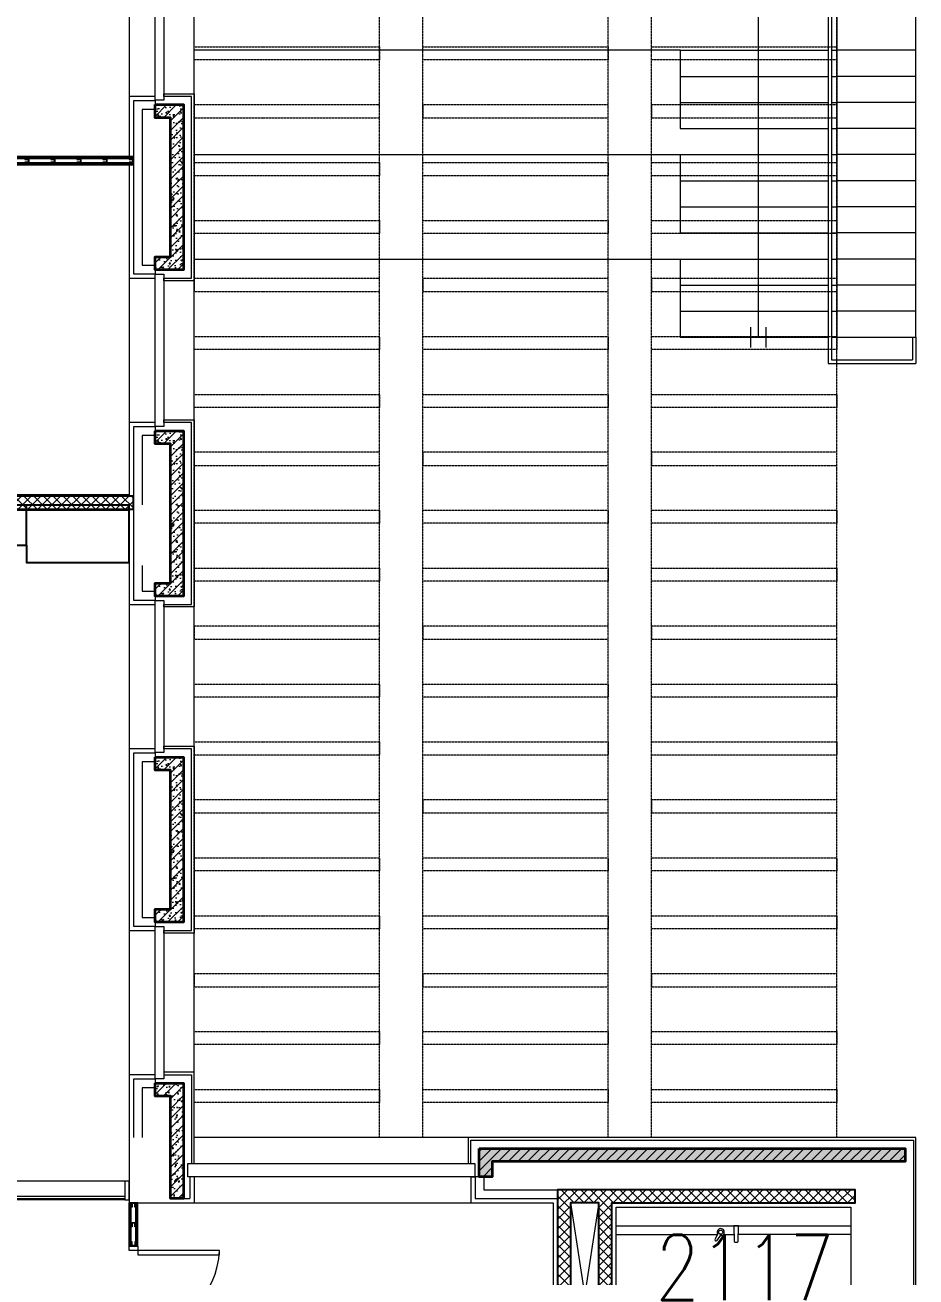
# Model space of a CAD drawing. Header units: inches. Extents: x 342932 to 557958, y 80625 to 242727.
# Drawn here: x 533886 to 544132, y 198524 to 212917 of the extents above; entities that cross this region are included whole.
import ezdxf
from ezdxf.enums import TextEntityAlignment as Align

# ---------------------------------------------------------------- set-up
doc = ezdxf.new("R2010")
doc.units = ezdxf.units.IN
doc.header["$MEASUREMENT"] = 0
doc.linetypes.add('First Floor$0$HIDDEN', pattern=[0.375, 0.25, -0.125])
for name, color, linetype, lineweight in [('0-Cubicles', 8, 'Continuous', 25), ('First Floor$0$A-G2-G-Building-Elements-Hidden', 251, 'First Floor$0$HIDDEN', 15), ('First Floor$0$A-G23-M-Stairs-Concrete', 251, 'Continuous', 15), ('First Floor$0$A-G23-M-Stairs-Railings', 251, 'Continuous', 15), ('First Floor$0$A-G250-G-Walls-Low-Level', 251, 'Continuous', 15), ('First Floor$0$A-G250-G-Walls-Precast-Concrete', 251, 'Continuous', 35), ('First Floor$0$A-G250-M-Walls-Blockwork', 7, 'Continuous', 25), ('First Floor$0$A-G250-M-Walls-Louvred-Hidden', 251, 'Continuous', 9), ('First Floor$0$A-G250-M-Walls-Plasterboard-Partition', 7, 'Continuous', 9), ('First Floor$0$A-G252-H-Internal-Walls', 251, 'Continuous', 9), ('First Floor$0$A-G262-H-Precast-Panel', 251, 'Continuous', 5), ('First Floor$0$A-G312-M-Wall-Cladding-Panel', 7, 'Continuous', 9), ('First Floor$0$A-G312-M-Wall-Finish-Plaster', 7, 'Continuous', 15), ('First Floor$0$A-G321-M-Window', 251, 'Continuous', 9), ('First Floor$0$A-G322-M-Door', 251, 'Continuous', 15), ('First Floor$0$A-G44-G-Fittings-Sanitary', 251, 'Continuous', 15), ('First Floor$0$A-Z036-G-Stair-Symbology', 251, 'Continuous', 15), ('First Floor$0$A-Z036-G-Void-Symbology', 251, 'Continuous', 9), ('First Floor$0$Z-Z001-S-Room-Name-Identification-250', 7, 'Continuous', 15)]:
    doc.layers.add(name, color=color, linetype=linetype, lineweight=lineweight)
doc.styles.add('First Floor$0$Tag-RomanS', font='romans.shx', dxfattribs={"width": 0.8})
pattern_1 = [(50, (361382.11, 239676.52), (182.18467, -15.93909), [19.05, -209.55]), (355, (361382.11, 239676.52), (-35.24283, 191.05664), [15.24, -167.64]), (100.451, (361397.3, 239675.2), (146.9425, 175.11669), [16.19, -178.09]), (46.1842, (361382.11, 239727.32), (271.07904, -42.04233), [28.575, -314.325]), (96.6356, (361404.7, 239723.82), (237.40423, 247.42556), [24.285, -267.135]), (351.184, (361382.1, 239727.32), (237.4046, 247.4251), [22.86, -251.46]), (21, (361407.51, 239714.62), (151.61488, -102.26552), [19.05, -209.55]), (326, (361407.51, 239714.62), (61.80203, 184.18797), [15.24, -167.64]), (71.4514, (361420.15, 239706.1), (213.41649, 81.92286), [16.19, -178.09]), (37.5, (361382.114, 239676.52), (3.088603, 84.55504), [0, -165.608, 0, -170.18, 0, -168.275]), (7.5, (361382.11, 239676.52), (66.819663, 100.180575), [0, -97.028, 0, -161.798, 0, -64.135]), (327.5, (361325.47, 239676.52), (135.590595, -5.728744), [0, -63.5, 0, -198.12, 0, -262.89]), (317.5, (361300.07, 239676.52), (148.12918, 25.42649), [0, -82.55, 0, -131.572, 0, -186.69])]
pattern_2 = [(45, (361382.11, 239676.52), (-56.1266, 56.1266), [])]
pattern_3 = [(45, (361382.11, 239676.52), (-56.1266, 56.1266), []), (135, (361382.11, 239676.52), (-56.1266, -56.1266), [])]

# ---------------------------------------------------------------- blocks, each defined once
blk = doc.blocks.new('First Floor$0$d52')
at = {"layer": 'First Floor$0$A-G321-M-Window', "elevation": 0}
blk.add_lwpolyline([(173556, -40290), (169846, -40290), (169846, -40260), (173556, -40260)], close=True, dxfattribs=at)
at = {"layer": 'First Floor$0$A-G322-M-Door'}
for p, q in [((173556, -40085, 0), (169846, -40085, 0)), ((173556, -40300, 0), (169846, -40300, 0))]:
    blk.add_line(p, q, dxfattribs=at)
at = {"layer": 'First Floor$0$A-G322-M-Door', "elevation": 0}
for points in [[(168946, -39185), (168896, -39185), (168896, -40085), (168946, -40085)], [(168846, -40085), (168846, -40300), (168896, -40300), (168896, -40085)], [(169796, -40085), (169796, -40300), (169846, -40300), (169846, -40085)], [(173556, -40085), (173556, -40300), (173606, -40300), (173606, -40085)]]:
    blk.add_lwpolyline(points, close=True, dxfattribs=at)
at = {"layer": 'First Floor$0$A-G322-M-Door'}
blk.add_arc((168896, -40085, 0), 900, 0, 90, dxfattribs=at)
blk = doc.blocks.new('First Floor$0$Part Frame11')
for p, q in [((4685, 100), (0, 100)), ((0, 100), (0, 0)), ((0, 87, 0), (4685, 87, 0)), ((0, 75, 0), (4685, 75, 0)), ((4685, 25, 0), (0, 25, 0)), ((4685, 13, 0), (0, 13, 0)), ((4685, 0), (0, 0)), ((4685, 100), (4685, 0))]:
    blk.add_line(p, q)
at = {"elevation": 0}
for points in [[(0, 25), (0, 75), (50, 75), (50, 65), (10, 65), (10, 35), (50, 35), (50, 25)], [(300, 25), (300, 75), (350, 75), (350, 65), (310, 65), (310, 35), (350, 35), (350, 25)], [(600, 25), (600, 75), (650, 75), (650, 65), (610, 65), (610, 35), (650, 35), (650, 25)], [(900, 25), (900, 75), (950, 75), (950, 65), (910, 65), (910, 35), (950, 35), (950, 25)], [(1200, 25), (1200, 75), (1250, 75), (1250, 65), (1210, 65), (1210, 35), (1250, 35), (1250, 25)], [(1500, 25), (1500, 75), (1550, 75), (1550, 65), (1510, 65), (1510, 35), (1550, 35), (1550, 25)], [(1800, 25), (1800, 75), (1850, 75), (1850, 65), (1810, 65), (1810, 35), (1850, 35), (1850, 25)], [(2100, 25), (2100, 75), (2150, 75), (2150, 65), (2110, 65), (2110, 35), (2150, 35), (2150, 25)], [(2318, 25), (2318, 75), (2368, 75), (2368, 65), (2328, 65), (2328, 35), (2368, 35), (2368, 25)], [(2585, 25), (2585, 75), (2535, 75), (2535, 65), (2575, 65), (2575, 35), (2535, 35), (2535, 25)], [(2885, 25), (2885, 75), (2835, 75), (2835, 65), (2875, 65), (2875, 35), (2835, 35), (2835, 25)], [(3185, 25), (3185, 75), (3135, 75), (3135, 65), (3175, 65), (3175, 35), (3135, 35), (3135, 25)], [(3485, 25), (3485, 75), (3435, 75), (3435, 65), (3475, 65), (3475, 35), (3435, 35), (3435, 25)], [(3785, 25), (3785, 75), (3735, 75), (3735, 65), (3775, 65), (3775, 35), (3735, 35), (3735, 25)], [(4085, 25), (4085, 75), (4035, 75), (4035, 65), (4075, 65), (4075, 35), (4035, 35), (4035, 25)], [(4385, 25), (4385, 75), (4335, 75), (4335, 65), (4375, 65), (4375, 35), (4335, 35), (4335, 25)], [(4685, 25), (4685, 75), (4635, 75), (4635, 65), (4675, 65), (4675, 35), (4635, 35), (4635, 25)]]:
    blk.add_lwpolyline(points, close=True, dxfattribs=at)
blk = doc.blocks.new('First Floor$0$Faucet-Top')
blk.add_lwpolyline([(-181, 23), (0, 27), (0, -27), (-181, -23, -0.29963), (-181, 23)], format="xyb")
blk = doc.blocks.new('First Floor$0$soap dispenser')
at = {"layer": 'First Floor$0$A-G44-G-Fittings-Sanitary'}
for p, q in [((-28, -14), (-132, 66)), ((0, 31), (-119, 88))]:
    blk.add_line(p, q, dxfattribs=at)
blk.add_circle((0, 0), 31.3, dxfattribs=at)
for centre, radius, start, end in [((-116, 71), 17.1, 99.4484, 197.6935), ((0, 0), 54.6, 173.7499, 123.392)]:
    blk.add_arc(centre, radius, start, end, dxfattribs=at)
blk = doc.blocks.new('First Floor$0$tag-roomname')
at = {"lineweight": 18, "ltscale": 0.01, "style": 'First Floor$0$Tag-RomanS', "width": 0.8}
blk.add_attdef('ROOM_NO_2', text='', height=3, dxfattribs=at).set_placement((0, 1.612), align=Align.MIDDLE_CENTER)
at = {"linetype": 'ByBlock', "lineweight": 15, "ltscale": 0.01, "style": 'First Floor$0$Tag-RomanS', "width": 0.8, "flags": 1}
for tag, p in [('ROOM_NAME_1', (0, -2.288)), ('ROOM_NAME_2', (0, -5.744))]:
    blk.add_attdef(tag, text='', height=2.5, dxfattribs=at).set_placement(p, align=Align.MIDDLE_CENTER)

msp = doc.modelspace()

# ---------------------------------------------------------------- hatches: boundary and pattern name
at = {"layer": 'First Floor$0$A-G252-H-Internal-Walls'}
h = msp.add_hatch(dxfattribs=at)
h.set_pattern_fill('ANSI37', color=256, scale=25, style=0)
h.set_pattern_definition(pattern_3)
h.paths.add_polyline_path([(535132.1, 207351.5), (535132.1, 207501.5), (530072, 207501.5), (530072, 205416.5), (522532.1, 205416.5), (522532.1, 203779), (522682.1, 203779), (522682.1, 205266.5), (530072, 205266.5), (530072, 199611.5), (530222, 199611.5), (530222, 207351.5)])
h = msp.add_hatch(dxfattribs=at)
h.set_pattern_fill('ANSI37', color=256, scale=25, style=0)
h.set_pattern_definition(pattern_3)
h.paths.add_polyline_path([(540484.6, 197266.5), (540484.6, 199376.5), (540159.6, 199376.5), (540159.6, 197266.5)], flags=16)
h.paths.add_polyline_path([(542082.1, 197116.5), (541920.1, 197116.5), (541920.1, 196766.5), (542082.1, 196766.5)], flags=16)
h.paths.add_polyline_path([(542232.1, 197266.5), (540634.6, 197266.5), (540634.6, 199376.5), (543432.1, 199376.5), (543432.1, 199526.5), (540009.6, 199526.5), (540009.6, 197116.5), (541770.1, 197116.5), (541770.1, 196616.5), (542232.1, 196616.5)])
at = {"layer": 'First Floor$0$A-G262-H-Precast-Panel'}
h = msp.add_hatch(dxfattribs=at)
h.set_pattern_fill('AR-CONC', color=256, style=0)
h.set_pattern_definition([(50, (361382.11, 232176.52), (182.18467, -15.93909), [19.05, -209.55]), (355, (361382.11, 232176.52), (-35.24283, 191.05664), [15.24, -167.64]), (100.451, (361397.3, 232175.2), (146.9425, 175.11669), [16.19, -178.09]), (46.1842, (361382.11, 232227.32), (271.07904, -42.04233), [28.575, -314.325]), (96.6356, (361404.7, 232223.82), (237.40423, 247.42556), [24.285, -267.135]), (351.184, (361382.1, 232227.32), (237.4046, 247.4251), [22.86, -251.46]), (21, (361407.51, 232214.62), (151.61488, -102.26552), [19.05, -209.55]), (326, (361407.51, 232214.62), (61.80203, 184.18797), [15.24, -167.64]), (71.4514, (361420.15, 232206.1), (213.41649, 81.92286), [16.19, -178.09]), (37.5, (361382.114, 232176.52), (3.088603, 84.55504), [0, -165.608, 0, -170.18, 0, -168.275]), (7.5, (361382.11, 232176.52), (66.819663, 100.180575), [0, -97.028, 0, -161.798, 0, -64.135]), (327.5, (361325.47, 232176.52), (135.590595, -5.728744), [0, -63.5, 0, -198.12, 0, -262.89]), (317.5, (361300.07, 232176.52), (148.12918, 25.42649), [0, -82.55, 0, -131.572, 0, -186.69])])
h.paths.add_polyline_path([(535707.1, 212001.5), (535382.1, 212001.5), (535382.1, 211851.5), (535557.1, 211851.5), (535557.1, 210251.5), (535382.1, 210251.5), (535382.1, 210101.5), (535707.1, 210101.5)])
h = msp.add_hatch(dxfattribs=at)
h.set_pattern_fill('ANSI31', color=256, scale=25, style=0)
h.set_pattern_definition([(45, (361382.11, 232176.52), (-56.1266, 56.1266), [])])
h.paths.add_polyline_path([(535707.1, 212001.5), (535382.1, 212001.5), (535382.1, 211851.5), (535557.1, 211851.5), (535557.1, 210251.5), (535382.1, 210251.5), (535382.1, 210101.5), (535707.1, 210101.5)])
h = msp.add_hatch(dxfattribs=at)
h.set_pattern_fill('AR-CONC', color=256, style=0)
h.set_pattern_definition([(50, (361382.11, 228426.52), (182.18467, -15.93909), [19.05, -209.55]), (355, (361382.11, 228426.52), (-35.24283, 191.05664), [15.24, -167.64]), (100.451, (361397.3, 228425.2), (146.9425, 175.11669), [16.19, -178.09]), (46.1842, (361382.11, 228477.32), (271.07904, -42.04233), [28.575, -314.325]), (96.6356, (361404.7, 228473.82), (237.40423, 247.42556), [24.285, -267.135]), (351.184, (361382.1, 228477.32), (237.4046, 247.4251), [22.86, -251.46]), (21, (361407.51, 228464.62), (151.61488, -102.26552), [19.05, -209.55]), (326, (361407.51, 228464.62), (61.80203, 184.18797), [15.24, -167.64]), (71.4514, (361420.15, 228456.1), (213.41649, 81.92286), [16.19, -178.09]), (37.5, (361382.114, 228426.52), (3.088603, 84.55504), [0, -165.608, 0, -170.18, 0, -168.275]), (7.5, (361382.11, 228426.52), (66.819663, 100.180575), [0, -97.028, 0, -161.798, 0, -64.135]), (327.5, (361325.47, 228426.52), (135.590595, -5.728744), [0, -63.5, 0, -198.12, 0, -262.89]), (317.5, (361300.07, 228426.52), (148.12918, 25.42649), [0, -82.55, 0, -131.572, 0, -186.69])])
h.paths.add_polyline_path([(535707.1, 208251.5), (535382.1, 208251.5), (535382.1, 208101.5), (535557.1, 208101.5), (535557.1, 206501.5), (535382.1, 206501.5), (535382.1, 206351.5), (535707.1, 206351.5)])
h = msp.add_hatch(dxfattribs=at)
h.set_pattern_fill('ANSI31', color=256, scale=25, style=0)
h.set_pattern_definition([(45, (361382.11, 228426.52), (-56.1266, 56.1266), [])])
h.paths.add_polyline_path([(535707.1, 208251.5), (535382.1, 208251.5), (535382.1, 208101.5), (535557.1, 208101.5), (535557.1, 206501.5), (535382.1, 206501.5), (535382.1, 206351.5), (535707.1, 206351.5)])
h = msp.add_hatch(dxfattribs=at)
h.set_pattern_fill('AR-CONC', color=256, style=0)
h.set_pattern_definition([(50, (361382.11, 224676.52), (182.18467, -15.93909), [19.05, -209.55]), (355, (361382.11, 224676.52), (-35.24283, 191.05664), [15.24, -167.64]), (100.451, (361397.3, 224675.2), (146.9425, 175.11669), [16.19, -178.09]), (46.1842, (361382.11, 224727.32), (271.07904, -42.04233), [28.575, -314.325]), (96.6356, (361404.7, 224723.82), (237.40423, 247.42556), [24.285, -267.135]), (351.184, (361382.1, 224727.32), (237.4046, 247.4251), [22.86, -251.46]), (21, (361407.51, 224714.62), (151.61488, -102.26552), [19.05, -209.55]), (326, (361407.51, 224714.62), (61.80203, 184.18797), [15.24, -167.64]), (71.4514, (361420.15, 224706.1), (213.41649, 81.92286), [16.19, -178.09]), (37.5, (361382.114, 224676.52), (3.088603, 84.55504), [0, -165.608, 0, -170.18, 0, -168.275]), (7.5, (361382.11, 224676.52), (66.819663, 100.180575), [0, -97.028, 0, -161.798, 0, -64.135]), (327.5, (361325.47, 224676.52), (135.590595, -5.728744), [0, -63.5, 0, -198.12, 0, -262.89]), (317.5, (361300.07, 224676.52), (148.12918, 25.42649), [0, -82.55, 0, -131.572, 0, -186.69])])
h.paths.add_polyline_path([(535707.1, 204501.5), (535382.1, 204501.5), (535382.1, 204351.5), (535557.1, 204351.5), (535557.1, 202751.5), (535382.1, 202751.5), (535382.1, 202601.5), (535707.1, 202601.5)])
h = msp.add_hatch(dxfattribs=at)
h.set_pattern_fill('ANSI31', color=256, scale=25, style=0)
h.set_pattern_definition([(45, (361382.11, 224676.52), (-56.1266, 56.1266), [])])
h.paths.add_polyline_path([(535707.1, 204501.5), (535382.1, 204501.5), (535382.1, 204351.5), (535557.1, 204351.5), (535557.1, 202751.5), (535382.1, 202751.5), (535382.1, 202601.5), (535707.1, 202601.5)])
h = msp.add_hatch(dxfattribs=at)
h.set_pattern_fill('AR-CONC', color=256, style=0)
h.set_pattern_definition(pattern_1)
h.paths.add_polyline_path([(535707.1, 200751.5), (535382.1, 200751.5), (535382.1, 200601.5), (535557.1, 200601.5), (535557.1, 199426.5), (535707.1, 199426.5)])
h = msp.add_hatch(dxfattribs=at)
h.set_pattern_fill('ANSI31', color=256, scale=25, style=0)
h.set_pattern_definition(pattern_2)
h.paths.add_polyline_path([(535707.1, 200751.5), (535382.1, 200751.5), (535382.1, 200601.5), (535557.1, 200601.5), (535557.1, 199426.5), (535707.1, 199426.5)])
h = msp.add_hatch(dxfattribs=at)
h.set_pattern_fill('AR-CONC', color=256, style=0)
h.set_pattern_definition(pattern_1)
h.paths.add_polyline_path([(544007.1, 200001.5), (539107.1, 200001.5), (539107.1, 199676.5), (539257.1, 199676.5), (539257.1, 199851.5), (544007.1, 199851.5)])
h = msp.add_hatch(dxfattribs=at)
h.set_pattern_fill('ANSI31', color=256, scale=25, style=0)
h.set_pattern_definition(pattern_2)
h.paths.add_polyline_path([(544007.1, 200001.5), (539107.1, 200001.5), (539107.1, 199676.5), (539257.1, 199676.5), (539257.1, 199851.5), (544007.1, 199851.5)])

# ---------------------------------------------------------------- linework, layer by layer
at = {"layer": '0-Cubicles', "color": 251}
msp.add_line((533902.1, 206936.5, 0), (533902.1, 207396.5), dxfattribs=at)
at = {"layer": '0-Cubicles', "color": 251, "elevation": 0}
msp.add_lwpolyline([(530222, 206736.5), (531402.1, 206736.5), (531402.1, 206936.5), (533902.1, 206936.5), (533902.1, 206736.5), (535082.1, 206736.5), (535082.1, 207396.5), (530222, 207396.5)], close=True, dxfattribs=at)
at = {"layer": 'First Floor$0$A-G2-G-Building-Elements-Hidden', "linetype": 'First Floor$0$HIDDEN'}
for p, q in [((535832.1, 200126.5), (535832.1, 222426.5)), ((543222.1, 200126.5), (543222.1, 222426.5)), ((537962.1, 200126.5, 0), (537962.1, 221726.5, 0)), ((538462.1, 200126.5), (538462.1, 221726.5)), ((540592.1, 200126.5, 0), (540592.1, 221726.5, 0)), ((541092.1, 200126.5), (541092.1, 221726.5))]:
    msp.add_line(p, q, dxfattribs=at)
at = {"layer": 'First Floor$0$A-G23-M-Stairs-Concrete'}
for p, q in [((541422.1, 212626.5, 0), (535832.1, 212626.5, 0)), ((541422.1, 212626.5, 0), (543122.1, 212626.5, 0)), ((541422.1, 212626.5, 0), (541422.1, 211726.5, 0)), ((543162.1, 212626.5, 0), (543222.1, 212626.5, 0)), ((541422.1, 212326.5, 0), (543122.1, 212326.5, 0)), ((543162.1, 212326.5, 0), (543222.1, 212326.5, 0)), ((541422.1, 212026.5, 0), (543122.1, 212026.5, 0)), ((543162.1, 212026.5, 0), (543222.1, 212026.5, 0)), ((541422.1, 211726.5, 0), (543122.1, 211726.5, 0)), ((543162.1, 211726.5, 0), (543222.1, 211726.5, 0)), ((535832.1, 211426.5), (543122.1, 211426.5)), ((541422.1, 211426.5), (541422.1, 210526.5)), ((543162.1, 211426.5), (543222.1, 211426.5)), ((541422.1, 211126.5), (543122.1, 211126.5)), ((543162.1, 211126.5), (543222.1, 211126.5)), ((541422.1, 210826.5), (543122.1, 210826.5)), ((543162.1, 210826.5), (543222.1, 210826.5)), ((541422.1, 210526.5), (543122.1, 210526.5)), ((543162.1, 210526.5), (543222.1, 210526.5)), ((535832.1, 210226.5), (543122.1, 210226.5)), ((541422.1, 210226.5), (541422.1, 209326.5)), ((543162.1, 210226.5), (543222.1, 210226.5)), ((541422.1, 209926.5), (543122.1, 209926.5)), ((543162.1, 209926.5), (543222.1, 209926.5)), ((541422.1, 209626.5), (543122.1, 209626.5)), ((543162.1, 209626.5), (543222.1, 209626.5)), ((541422.1, 209326.5), (543122.1, 209326.5)), ((543162.1, 209326.5), (543222.1, 209326.5))]:
    msp.add_line(p, q, dxfattribs=at)
at = {"layer": 'First Floor$0$A-G23-M-Stairs-Railings'}
for p, q in [((543122.1, 222526.5, 0), (543122.1, 209026.5, 0)), ((543162.1, 222486.5, 0), (543162.1, 209066.5, 0)), ((544092.1, 209326.5), (544092.1, 209066.5)), ((544092.1, 209326.5), (544132.1, 209326.5)), ((544132.1, 209326.5), (544132.1, 209026.5)), ((543122.1, 209026.5, 0), (544132.1, 209026.5)), ((543162.1, 209066.5, 0), (544092.1, 209066.5))]:
    msp.add_line(p, q, dxfattribs=at)
at = {"layer": 'First Floor$0$A-G250-G-Walls-Low-Level'}
for p, q in [((543222.1, 228476.5, 0), (543222.1, 209326.5, 0)), ((544132.1, 209326.5), (544132.1, 228476.5)), ((535082.1, 213756.5, 0), (535082.1, 212096.5, 0)), ((535832.1, 212126.5, 0), (535832.1, 213726.5, 0)), ((544132.1, 212626.5, 0), (543222.1, 212626.5, 0)), ((544132.1, 212326.5, 0), (543222.1, 212326.5, 0)), ((544132.1, 212026.5, 0), (543222.1, 212026.5, 0)), ((544132.1, 211726.5, 0), (543222.1, 211726.5, 0)), ((544132.1, 211426.5), (543222.1, 211426.5)), ((544132.1, 211126.5), (543222.1, 211126.5)), ((544132.1, 210826.5), (543222.1, 210826.5)), ((544132.1, 210526.5), (543222.1, 210526.5)), ((544132.1, 210226.5), (543222.1, 210226.5)), ((535082.1, 210006.5, 0), (535082.1, 208346.5, 0)), ((535832.1, 208376.5, 0), (535832.1, 209976.5, 0)), ((544132.1, 209926.5), (543222.1, 209926.5)), ((544132.1, 209626.5), (543222.1, 209626.5)), ((543222.1, 209326.5), (544132.1, 209326.5)), ((535082.1, 206256.5, 0), (535082.1, 204596.5, 0)), ((535832.1, 204626.5, 0), (535832.1, 206226.5, 0)), ((535082.1, 202506.5, 0), (535082.1, 200846.5, 0)), ((535832.1, 200876.5, 0), (535832.1, 202476.5, 0)), ((538982.1, 200126.5), (535832.1, 200126.5, 0)), ((535832.1, 199376.5), (539012.1, 199376.5))]:
    msp.add_line(p, q, dxfattribs=at)
at = {"layer": 'First Floor$0$A-G250-G-Walls-Precast-Concrete', "elevation": 0}
for points in [[(535382.1, 212001.5), (535707.1, 212001.5), (535707.1, 210101.5), (535382.1, 210101.5), (535382.1, 210251.5), (535557.1, 210251.5), (535557.1, 211851.5), (535382.1, 211851.5), (535382.1, 212001.5)], [(535382.1, 208251.5), (535707.1, 208251.5), (535707.1, 206351.5), (535382.1, 206351.5), (535382.1, 206501.5), (535557.1, 206501.5), (535557.1, 208101.5), (535382.1, 208101.5), (535382.1, 208251.5)], [(535382.1, 204501.5), (535707.1, 204501.5), (535707.1, 202601.5), (535382.1, 202601.5), (535382.1, 202751.5), (535557.1, 202751.5), (535557.1, 204351.5), (535382.1, 204351.5), (535382.1, 204501.5)], [(535382.1, 200751.5), (535707.1, 200751.5), (535707.1, 199426.5), (535557.1, 199426.5), (535557.1, 200601.5), (535382.1, 200601.5), (535382.1, 200751.5)]]:
    msp.add_lwpolyline(points, dxfattribs=at)
at = {"layer": 'First Floor$0$A-G250-G-Walls-Precast-Concrete'}
msp.add_lwpolyline([(539107.1, 200001.5), (544007.1, 200001.5), (544007.1, 199851.5), (539257.1, 199851.5), (539257.1, 199676.5), (539107.1, 199676.5)], close=True, dxfattribs=at)
at = {"layer": 'First Floor$0$A-G250-M-Walls-Blockwork'}
for p, q in [((535132.1, 207501.5, 0), (530072, 207501.5, 0)), ((535132.1, 207351.5, 0), (535132.1, 207501.5, 0)), ((530222, 207351.5), (535132.1, 207351.5, 0))]:
    msp.add_line(p, q, dxfattribs=at)
at = {"layer": 'First Floor$0$A-G250-M-Walls-Blockwork', "elevation": 0}
msp.add_lwpolyline([(542232.1, 197266.5), (540634.6, 197266.5), (540634.6, 199376.5), (543432.1, 199376.5), (543432.1, 199526.5), (540009.6, 199526.5), (540009.6, 197116.5), (541770.1, 197116.5), (541770.1, 196616.5), (542232.1, 196616.5), (542232.1, 197266.5)], dxfattribs=at)
msp.add_lwpolyline([(540484.6, 197266.5), (540484.6, 199376.5), (540159.6, 199376.5), (540159.6, 197266.5)], close=True, dxfattribs=at)
at = {"layer": 'First Floor$0$A-G250-M-Walls-Louvred-Hidden', "linetype": 'First Floor$0$HIDDEN', "elevation": 0}
for points in [[(535832.1, 212666.5), (537962.1, 212666.5), (537962.1, 212516.5), (535832.1, 212516.5)], [(538462.1, 212666.5), (540592.1, 212666.5), (540592.1, 212516.5), (538462.1, 212516.5)], [(535832.1, 211850.5), (537962.1, 211850.5), (537962.1, 212000.5), (535832.1, 212000.5)], [(538462.1, 211850.5), (540592.1, 211850.5), (540592.1, 212000.5), (538462.1, 212000.5)], [(535832.1, 211334.5), (537962.1, 211334.5), (537962.1, 211184.5), (535832.1, 211184.5)], [(538462.1, 211334.5), (540592.1, 211334.5), (540592.1, 211184.5), (538462.1, 211184.5)], [(535832.1, 210668.5), (537962.1, 210668.5), (537962.1, 210518.5), (535832.1, 210518.5)], [(538462.1, 210668.5), (540592.1, 210668.5), (540592.1, 210518.5), (538462.1, 210518.5)], [(535832.1, 209852.5), (537962.1, 209852.5), (537962.1, 210002.5), (535832.1, 210002.5)], [(538462.1, 209852.5), (540592.1, 209852.5), (540592.1, 210002.5), (538462.1, 210002.5)], [(535832.1, 209336.5), (537962.1, 209336.5), (537962.1, 209186.5), (535832.1, 209186.5)], [(538462.1, 209336.5), (540592.1, 209336.5), (540592.1, 209186.5), (538462.1, 209186.5)], [(535832.1, 208670.5), (537962.1, 208670.5), (537962.1, 208520.5), (535832.1, 208520.5)], [(538462.1, 208670.5), (540592.1, 208670.5), (540592.1, 208520.5), (538462.1, 208520.5)], [(535832.1, 207854.5), (537962.1, 207854.5), (537962.1, 208004.5), (535832.1, 208004.5)], [(538462.1, 207854.5), (540592.1, 207854.5), (540592.1, 208004.5), (538462.1, 208004.5)], [(535832.1, 207338.5), (537962.1, 207338.5), (537962.1, 207188.5), (535832.1, 207188.5)], [(538462.1, 207338.5), (540592.1, 207338.5), (540592.1, 207188.5), (538462.1, 207188.5)], [(535832.1, 206672.5), (537962.1, 206672.5), (537962.1, 206522.5), (535832.1, 206522.5)], [(538462.1, 206672.5), (540592.1, 206672.5), (540592.1, 206522.5), (538462.1, 206522.5)], [(535832.1, 205856.5), (537962.1, 205856.5), (537962.1, 206006.5), (535832.1, 206006.5)], [(538462.1, 205856.5), (540592.1, 205856.5), (540592.1, 206006.5), (538462.1, 206006.5)], [(535832.1, 205340.5), (537962.1, 205340.5), (537962.1, 205190.5), (535832.1, 205190.5)], [(538462.1, 205340.5), (540592.1, 205340.5), (540592.1, 205190.5), (538462.1, 205190.5)], [(535832.1, 204674.5), (537962.1, 204674.5), (537962.1, 204524.5), (535832.1, 204524.5)], [(538462.1, 204674.5), (540592.1, 204674.5), (540592.1, 204524.5), (538462.1, 204524.5)], [(535832.1, 203858.5), (537962.1, 203858.5), (537962.1, 204008.5), (535832.1, 204008.5)], [(538462.1, 203858.5), (540592.1, 203858.5), (540592.1, 204008.5), (538462.1, 204008.5)], [(535832.1, 203342.5), (537962.1, 203342.5), (537962.1, 203192.5), (535832.1, 203192.5)], [(538462.1, 203342.5), (540592.1, 203342.5), (540592.1, 203192.5), (538462.1, 203192.5)], [(535832.1, 202676.5), (537962.1, 202676.5), (537962.1, 202526.5), (535832.1, 202526.5)], [(538462.1, 202676.5), (540592.1, 202676.5), (540592.1, 202526.5), (538462.1, 202526.5)], [(535832.1, 201860.5), (537962.1, 201860.5), (537962.1, 202010.5), (535832.1, 202010.5)], [(538462.1, 201860.5), (540592.1, 201860.5), (540592.1, 202010.5), (538462.1, 202010.5)], [(535832.1, 201344.5), (537962.1, 201344.5), (537962.1, 201194.5), (535832.1, 201194.5)], [(538462.1, 201344.5), (540592.1, 201344.5), (540592.1, 201194.5), (538462.1, 201194.5)], [(535832.1, 200678.5), (537962.1, 200678.5), (537962.1, 200528.5), (535832.1, 200528.5)], [(538462.1, 200678.5), (540592.1, 200678.5), (540592.1, 200528.5), (538462.1, 200528.5)]]:
    msp.add_lwpolyline(points, close=True, dxfattribs=at)
at = {"layer": 'First Floor$0$A-G250-M-Walls-Louvred-Hidden', "linetype": 'First Floor$0$HIDDEN'}
for points in [[(541092.1, 212666.5), (543222.1, 212666.5), (543222.1, 212516.5), (541092.1, 212516.5)], [(541092.1, 211850.5), (543222.1, 211850.5), (543222.1, 212000.5), (541092.1, 212000.5)], [(541092.1, 211334.5), (543222.1, 211334.5), (543222.1, 211184.5), (541092.1, 211184.5)], [(541092.1, 210668.5), (543222.1, 210668.5), (543222.1, 210518.5), (541092.1, 210518.5)], [(541092.1, 209852.5), (543222.1, 209852.5), (543222.1, 210002.5), (541092.1, 210002.5)], [(541092.1, 209336.5), (543222.1, 209336.5), (543222.1, 209186.5), (541092.1, 209186.5)], [(541092.1, 208670.5), (543222.1, 208670.5), (543222.1, 208520.5), (541092.1, 208520.5)], [(541092.1, 207854.5), (543222.1, 207854.5), (543222.1, 208004.5), (541092.1, 208004.5)], [(541092.1, 207338.5), (543222.1, 207338.5), (543222.1, 207188.5), (541092.1, 207188.5)], [(541092.1, 206672.5), (543222.1, 206672.5), (543222.1, 206522.5), (541092.1, 206522.5)], [(541092.1, 205856.5), (543222.1, 205856.5), (543222.1, 206006.5), (541092.1, 206006.5)], [(541092.1, 205340.5), (543222.1, 205340.5), (543222.1, 205190.5), (541092.1, 205190.5)], [(541092.1, 204674.5), (543222.1, 204674.5), (543222.1, 204524.5), (541092.1, 204524.5)], [(541092.1, 203858.5), (543222.1, 203858.5), (543222.1, 204008.5), (541092.1, 204008.5)], [(541092.1, 203342.5), (543222.1, 203342.5), (543222.1, 203192.5), (541092.1, 203192.5)], [(541092.1, 202676.5), (543222.1, 202676.5), (543222.1, 202526.5), (541092.1, 202526.5)], [(541092.1, 201860.5), (543222.1, 201860.5), (543222.1, 202010.5), (541092.1, 202010.5)], [(541092.1, 201344.5), (543222.1, 201344.5), (543222.1, 201194.5), (541092.1, 201194.5)], [(541092.1, 200678.5), (543222.1, 200678.5), (543222.1, 200528.5), (541092.1, 200528.5)]]:
    msp.add_lwpolyline(points, close=True, dxfattribs=at)
at = {"layer": 'First Floor$0$A-G250-M-Walls-Plasterboard-Partition'}
for p, q in [((535082.1, 198876.5), (535082.1, 199376.5)), ((535182.1, 199376.5), (535082.1, 199376.5)), ((535094.6, 198876.5, 0), (535094.6, 199376.5, 0)), ((535107.1, 198876.5, 0), (535107.1, 199376.5, 0)), ((535157.1, 199376.5, 0), (535157.1, 198876.5, 0)), ((535169.6, 199376.5, 0), (535169.6, 198876.5, 0)), ((535182.1, 198876.5), (535182.1, 199376.5)), ((535182.1, 198876.5), (535082.1, 198876.5))]:
    msp.add_line(p, q, dxfattribs=at)
at = {"layer": 'First Floor$0$A-G250-M-Walls-Plasterboard-Partition', "elevation": 0}
for points in [[(535107.1, 199376.5), (535157.1, 199376.5), (535157.1, 199326.5), (535147.1, 199326.5), (535147.1, 199366.5), (535117.1, 199366.5), (535117.1, 199326.5), (535107.1, 199326.5)], [(535107.1, 199151.5), (535157.1, 199151.5), (535157.1, 199101.5), (535147.1, 199101.5), (535147.1, 199141.5), (535117.1, 199141.5), (535117.1, 199101.5), (535107.1, 199101.5)], [(535107.1, 198876.5), (535157.1, 198876.5), (535157.1, 198926.5), (535147.1, 198926.5), (535147.1, 198886.5), (535117.1, 198886.5), (535117.1, 198926.5), (535107.1, 198926.5)]]:
    msp.add_lwpolyline(points, close=True, dxfattribs=at)
at = {"layer": 'First Floor$0$A-G312-M-Wall-Cladding-Panel', "elevation": 0}
for points in [[(535482.1, 209976.5), (535482.1, 210006.5), (535802.1, 210006.5), (535802.1, 212096.5), (535482.1, 212096.5), (535482.1, 212126.5), (535832.1, 212126.5), (535832.1, 209976.5), (535482.1, 209976.5)], [(535482.1, 206226.5), (535482.1, 206256.5), (535802.1, 206256.5), (535802.1, 208346.5), (535482.1, 208346.5), (535482.1, 208376.5), (535832.1, 208376.5), (535832.1, 206226.5), (535482.1, 206226.5)], [(535482.1, 202476.5), (535482.1, 202506.5), (535802.1, 202506.5), (535802.1, 204596.5), (535482.1, 204596.5), (535482.1, 204626.5), (535832.1, 204626.5), (535832.1, 202476.5), (535482.1, 202476.5)], [(535832.1, 199826.5), (535832.1, 200876.5), (535482.1, 200876.5), (535482.1, 200846.5), (535802.1, 200846.5), (535802.1, 199826.5), (535832.1, 199826.5)]]:
    msp.add_lwpolyline(points, dxfattribs=at)
at = {"layer": 'First Floor$0$A-G312-M-Wall-Cladding-Panel'}
msp.add_lwpolyline([(544102.1, 196761.3), (544132.1, 196761.3), (544132.1, 200126.5), (538982.1, 200126.5), (538982.1, 199826.5), (539012.1, 199826.5), (539012.1, 200096.5), (544102.1, 200096.5), (544102.1, 196761.3)], dxfattribs=at)
at = {"layer": 'First Floor$0$A-G312-M-Wall-Finish-Plaster'}
for p, q in [((535082.1, 207516.5, 0), (530057, 207516.5, 0)), ((535132.1, 207516.5, 0), (535132.1, 207516.5, 0)), ((535082.1, 207336.5, 0), (530237, 207336.5, 0)), ((539012.1, 199676.5), (539062.1, 199676.5)), ((539162.1, 199676.5), (539062.1, 199676.5)), ((535082.1, 199376.5, 0), (535832.1, 199376.5, 0)), ((535707.1, 199426.5, 0), (535782.1, 199426.5, 0)), ((539959.6, 199376.5, 0), (539959.6, 197166.5, 0)), ((540684.6, 197316.5, 0), (540684.6, 199326.5, 0)), ((540684.6, 199326.5, 0), (543382.1, 199326.5, 0)), ((543382.1, 199326.5), (543382.1, 197026.5))]:
    msp.add_line(p, q, dxfattribs=at)
at = {"layer": 'First Floor$0$A-G312-M-Wall-Finish-Plaster', "elevation": 0}
for points in [[(535382.1, 212096.5), (535082.1, 212096.5), (535082.1, 211406.5)], [(535382.1, 212051.5), (535382.1, 212046.5), (535132.1, 212046.5), (535132.1, 210056.5), (535382.1, 210056.5), (535382.1, 210051.5)], [(535382.1, 212051.5), (535382.1, 211946.5), (535232.1, 211946.5), (535232.1, 210156.5), (535382.1, 210156.5), (535382.1, 210051.5)], [(535082.1, 211306.5), (535082.1, 210006.5), (535382.1, 210006.5)], [(535382.1, 208346.5), (535082.1, 208346.5), (535082.1, 207516.5)], [(535382.1, 208301.5), (535382.1, 208296.5), (535132.1, 208296.5), (535132.1, 206306.5), (535382.1, 206306.5), (535382.1, 206301.5)], [(535382.1, 208301.5), (535382.1, 208196.5), (535232.1, 208196.5), (535232.1, 207401.5)], [(535082.1, 207336.5), (535082.1, 206256.5), (535382.1, 206256.5)], [(535232.1, 206701.5), (535232.1, 206406.5), (535382.1, 206406.5), (535382.1, 206301.5)], [(535382.1, 204596.5), (535082.1, 204596.5), (535082.1, 202506.5), (535382.1, 202506.5)], [(535382.1, 204551.5), (535382.1, 204546.5), (535132.1, 204546.5), (535132.1, 202556.5), (535382.1, 202556.5), (535382.1, 202551.5)], [(535382.1, 204551.5), (535382.1, 204446.5), (535232.1, 204446.5), (535232.1, 202656.5), (535382.1, 202656.5), (535382.1, 202551.5)], [(535382.1, 200846.5), (535082.1, 200846.5), (535082.1, 199376.5)], [(535382.1, 200801.5), (535382.1, 200796.5), (535132.1, 200796.5), (535132.1, 200126.5)], [(535382.1, 200801.5), (535382.1, 200696.5), (535232.1, 200696.5), (535232.1, 200126.5)], [(535782.1, 199676.5), (535782.1, 199426.5)], [(535832.1, 199676.5), (535832.1, 199376.5)]]:
    msp.add_lwpolyline(points, dxfattribs=at)
at = {"layer": 'First Floor$0$A-G312-M-Wall-Finish-Plaster'}
for points in [[(539012.1, 199676.5), (539012.1, 199376.5), (539959.6, 199376.5)], [(539062.1, 199676.5), (539062.1, 199426.5), (540009.6, 199426.5)], [(539162.1, 199676.5), (539162.1, 199526.5), (540009.6, 199526.5)]]:
    msp.add_lwpolyline(points, dxfattribs=at)
at = {"layer": 'First Floor$0$A-G321-M-Window', "elevation": 0}
for points in [[(535382.1, 213801.5), (535482.1, 213801.5), (535482.1, 212051.5), (535382.1, 212051.5)], [(535382.1, 210051.5), (535482.1, 210051.5), (535482.1, 208301.5), (535382.1, 208301.5)], [(535382.1, 206301.5), (535482.1, 206301.5), (535482.1, 204551.5), (535382.1, 204551.5)], [(535382.1, 202551.5), (535482.1, 202551.5), (535482.1, 200801.5), (535382.1, 200801.5)], [(535757.1, 199826.5), (539057.1, 199826.5), (539057.1, 199676.5), (535757.1, 199676.5)]]:
    msp.add_lwpolyline(points, close=True, dxfattribs=at)
at = {"layer": 'First Floor$0$A-G322-M-Door'}
msp.add_line((535182.1, 198876.5), (535082.1, 198876.5, 0), dxfattribs=at)
at = {"layer": 'First Floor$0$A-G322-M-Door', "elevation": 0}
for points in [[(535182.1, 198876.5), (535182.1, 198826.5), (535082.1, 198826.5), (535082.1, 198876.5)], [(536122.1, 198776.5), (536122.1, 198826.5), (535182.1, 198826.5), (535182.1, 198776.5)]]:
    msp.add_lwpolyline(points, close=True, dxfattribs=at)
at = {"layer": 'First Floor$0$A-G322-M-Door'}
msp.add_arc((535187.9, 198861.4, 0), 934.9, 269.64762, 357.86168, dxfattribs=at)
at = {"layer": 'First Floor$0$A-G44-G-Fittings-Sanitary'}
for p, q in [((540684.6, 199111.5), (543382.1, 199111.5)), ((540684.6, 199011.5), (541849.9, 199011.5)), ((541917, 199011.5), (542041.4, 199011.5)), ((543382.1, 199011.5), (542090.3, 199011.5))]:
    msp.add_line(p, q, dxfattribs=at)
at = {"layer": 'First Floor$0$A-Z036-G-Stair-Symbology'}
for p, q in [((542322.1, 209326.5, 0), (542322.1, 222168.9, 0)), ((542234.1, 209210), (542234.1, 209443)), ((542410.1, 209210), (542410.1, 209443))]:
    msp.add_line(p, q, dxfattribs=at)
at = {"layer": 'First Floor$0$A-Z036-G-Void-Symbology'}
for p, q in [((540159.6, 199376.5, 0), (540484.6, 197266.5, 0)), ((540484.6, 199376.5, 0), (540159.6, 197266.5, 0))]:
    msp.add_line(p, q, dxfattribs=at)

# ---------------------------------------------------------------- block references
at = {"layer": 'First Floor$0$A-G250-M-Walls-Plasterboard-Partition'}
msp.add_blockref('First Floor$0$Part Frame11', (530447, 211306.6, 0), dxfattribs=at)
at = {"layer": 'First Floor$0$A-G322-M-Door'}
msp.add_blockref('First Floor$0$d52', (361476.1, 239711.5, 0), dxfattribs=at)
at = {"layer": 'First Floor$0$A-G44-G-Fittings-Sanitary', "xscale": 0.75, "yscale": 0.75, "zscale": 0.75, "rotation": 90}
msp.add_blockref('First Floor$0$soap dispenser', (541886.3, 199038.7, 0), dxfattribs=at)
at = {"layer": 'First Floor$0$A-G44-G-Fittings-Sanitary', "xscale": -1, "rotation": 270}
msp.add_blockref('First Floor$0$Faucet-Top', (542065.9, 199111.5), dxfattribs=at)
at = {"layer": 'First Floor$0$Z-Z001-S-Room-Name-Identification-250'}
ref = msp.add_blockref('First Floor$0$tag-roomname', (542161.5, 198230), dxfattribs=dict(at, xscale=250, yscale=250, zscale=250))
ref.add_attrib('ROOM_NO_2', '2117', dxfattribs={"layer": '0', "lineweight": 18, "ltscale": 0.01, "height": 750, "style": 'First Floor$0$Tag-RomanS', "width": 0.8}).set_placement((542161.5, 198632.9), align=Align.MIDDLE_CENTER)

doc.saveas('drawing.dxf')
